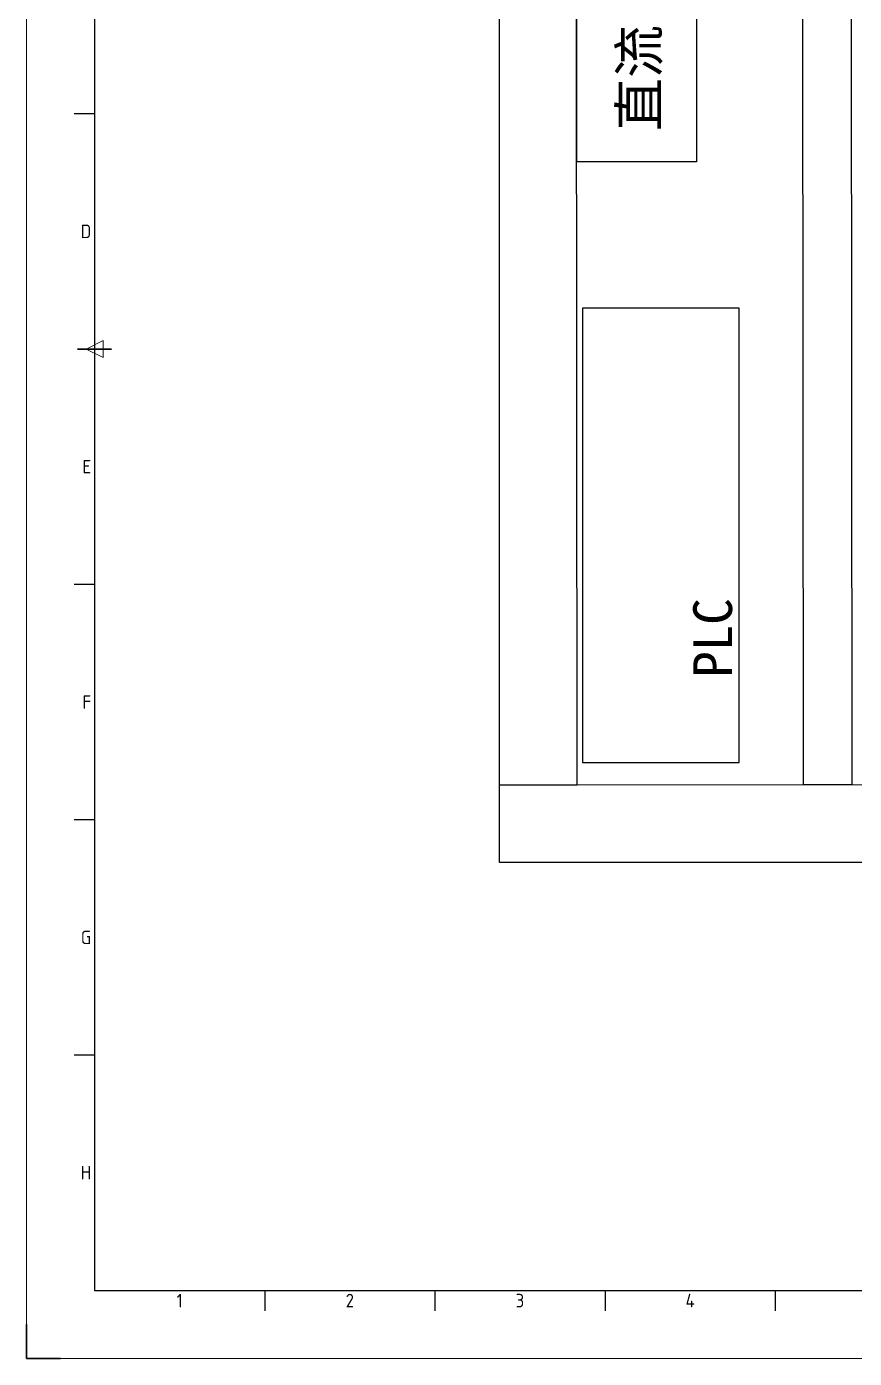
# Model space of a CAD drawing. Header units: inches. Extents: x -128 to 31549, y -2321 to 19035.
# Drawn here: x 392 to 1756, y -2321 to -127 of the extents above; entities that cross this region are included whole.
import ezdxf
from ezdxf.enums import TextEntityAlignment as Align

# ---------------------------------------------------------------- set-up
doc = ezdxf.new("R2010")
doc.units = ezdxf.units.IN
doc.header["$MEASUREMENT"] = 0
doc.layers.add('AE_BOR', color=1, linetype='Continuous')
doc.styles.add('WD_IEC', font='ISOCP2.shx', dxfattribs={"width": 0.9, "height": 4, "bigfont": 'gbcbig.shx'})
doc.styles.add('样式 1', font='')
doc.styles.get('样式 1').set_extended_font_data('NSimSun')

# ---------------------------------------------------------------- blocks, each defined once
blk = doc.blocks.new('gb_a1')
for p, q in [((20, 574), (20, 20)), ((20, 20), (821, 20))]:
    blk.add_line(p, q)
at = {"layer": 'AE_BOR', "color": 1, "lineweight": 15}
for p, q in [((0, 0), (0, 594)), ((17.5, 297), (22.5, 299.5)), ((22.5, 299.5), (22.5, 294.5)), ((22.5, 294.5), (17.5, 297)), ((841, 0), (0, 0))]:
    blk.add_line(p, q, dxfattribs=at)
at = {"layer": 'AE_BOR'}
for p, q in [((20, 366.25), (14, 366.25)), ((20, 227.75), (14, 227.75)), ((20, 158.5), (14, 158.5)), ((20, 89.25), (14, 89.25)), ((70.0625, 20), (70.0625, 14)), ((120.125, 20), (120.125, 14)), ((170.1875, 20), (170.1875, 14)), ((220.25, 20), (220.25, 14))]:
    blk.add_line(p, q, dxfattribs=at)
at = {"layer": 'AE_BOR', "color": 2, "lineweight": 30}
blk.add_line((15, 297), (25, 297), dxfattribs=at)
at = {"layer": 'AE_BOR', "lineweight": 30}
for q in [(0, 10), (10, 0)]:
    blk.add_line((0, 0), q, dxfattribs=at)
at = {"layer": 'AE_BOR', "style": 'WD_IEC'}
for s, p in [('D', (19, 331.625)), ('E', (19, 262.375)), ('F', (19, 193.125)), ('G', (19, 123.875)), ('H', (19, 54.625))]:
    blk.add_text(s, height=4, dxfattribs=at).set_placement(p, align=Align.MIDDLE_RIGHT)
for s, p in [('1', (45.03125, 15)), ('2', (95.09375, 15)), ('3', (145.15625, 15)), ('4', (195.21875, 15))]:
    blk.add_text(s, height=4, dxfattribs=at).set_placement(p, align=Align.CENTER)
blk = doc.blocks.new('DFASDF')
at = {"color": 3}
for p, q in [((3590, 375.7), (3590, 295.7)), ((3590, 375.7), (4530, 375.7)), ((4530.1, 296.5), (4530, 375.7)), ((3590, 295.7), (4530.1, 296.5))]:
    blk.add_line(p, q, dxfattribs=at)
blk = doc.blocks.new('ADF')
at = {"color": 3}
for p, q in [((3590.2, -125), (4530.1, -124.1)), ((3590.2, -174.7), (3590.2, -125)), ((4530.1, -124.1), (4530.1, -174.1)), ((4530.1, -174.1), (3590.2, -174.7))]:
    blk.add_line(p, q, dxfattribs=at)
blk = doc.blocks.new('11')
at = {"color": 3}
for p, q in [((3510, -1324.3), (3510, 375.7)), ((3510, 375.7), (4610, 375.7)), ((3510, 375.7), (3590, 375.7)), ((3590, 375.7), (3590.5, -1324.3))]:
    blk.add_line(p, q, dxfattribs=at)
at = {"color": 0}
for p, q in [((3612.8, 290.3), (3612.8, 128.9)), ((4080.8, 290.3), (3612.8, 290.3)), ((4080.8, 128.9), (4080.8, 290.3)), ((3612.8, 128.9), (4080.8, 128.9))]:
    blk.add_line(p, q, dxfattribs=at)
blk.add_lwpolyline([(4231.5, 296.2), (4496.8, 296.2), (4496.8, 172.9), (4231.5, 172.9)], close=True, dxfattribs=at)
at = {"color": 3}
for name, p in [('DFASDF', (0, 0)), ('ADF', (-0.1, 187.7))]:
    blk.add_blockref(name, p, dxfattribs=at)
at = {"color": 0, "char_height": 40, "width": 304.623, "attachment_point": 1, "style": '样式 1'}
for s, insert in [('{\\fSimSun|b0|i0|c134|p2;直流电源}', (4263.3, 252)), ('{\\fSimSun|b0|i0|c134|p2;PLC}', (3700.3, 176.3))]:
    blk.add_mtext(s, dxfattribs=dict(at, insert=insert))

msp = doc.modelspace()

# ---------------------------------------------------------------- block references
at = {"color": 0, "xscale": 5.600000000000364, "yscale": 5.599999999999909, "zscale": 5.6}
msp.add_blockref('gb_a1', (392.5, -2321.1), dxfattribs=at)

# ---------------------------------------------------------------- next in the draw order: block references
at = {"color": 3, "xscale": 1.599999999999994, "yscale": 1.599999999999994, "zscale": 1.6, "rotation": 90}
msp.add_blockref('11', (1772.9, -7119.9), dxfattribs=at)

doc.saveas('drawing.dxf')
